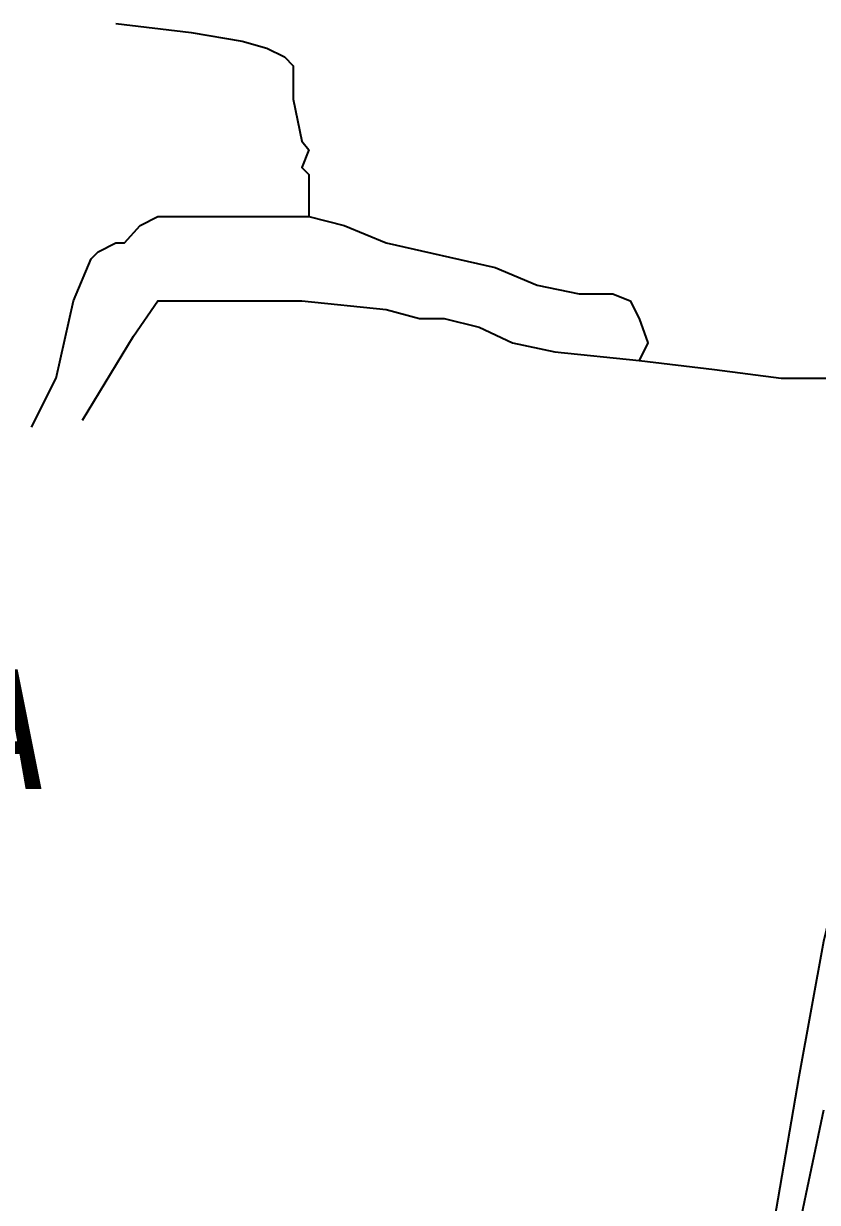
# Model space of a CAD drawing. Header units: millimetres. Extents: x -3588 to 75209, y -3737 to 38254.
# Drawn here: x 18706.2 to 18833.8, y 34328.9 to 34518.5 of the extents above; entities that cross this region are included whole.
import ezdxf

# ---------------------------------------------------------------- set-up
doc = ezdxf.new("R2010")
doc.units = ezdxf.units.MM
doc.layers.add('P', color=253, linetype='Continuous')
doc.layers.add('T', color=7, linetype='Continuous')

msp = doc.modelspace()

# ---------------------------------------------------------------- linework, layer by layer
at = {"layer": 'P'}
for points in [[(18720.995, 34518.5), (18733.126, 34517.091), (18741.32, 34515.667), (18745.257, 34514.547), (18748.089, 34513.138), (18749.498, 34511.73), (18749.498, 34508.897), (18749.498, 34506.353), (18750.906, 34499.583), (18752.042, 34498.175), (18750.906, 34495.342), (18752.042, 34494.222), (18752.042, 34489.981), (18752.042, 34487.452)], [(18871.446, 34518.5), (18871.446, 34517.091), (18871.446, 34511.73), (18870.038, 34502.128), (18867.493, 34492.814), (18864.676, 34480.667), (18861.844, 34468.248), (18857.891, 34458.934), (18855.074, 34449.332), (18852.53, 34437.201), (18849.713, 34422.237), (18844.352, 34406.154), (18838.99, 34388.358), (18834.749, 34370.865), (18830.797, 34349.132), (18826.844, 34325.975), (18822.619, 34309.891), (18822.619, 34308.483)], [(18707.44, 34453.573), (18711.393, 34461.478), (18714.209, 34473.897), (18717.042, 34480.667), (18718.162, 34481.803), (18720.995, 34483.212), (18722.403, 34483.212), (18724.932, 34486.028), (18727.765, 34487.452), (18733.126, 34487.452), (18737.367, 34487.452), (18741.32, 34487.452), (18746.681, 34487.452), (18752.042, 34487.452)], [(18752.042, 34487.452), (18757.692, 34486.028), (18764.461, 34483.212), (18781.969, 34479.259)], [(18781.969, 34479.259), (18788.739, 34476.442), (18795.508, 34475.018), (18800.87, 34475.018), (18803.702, 34473.897), (18805.111, 34471.081), (18806.519, 34467.128), (18805.111, 34464.295)], [(18715.618, 34454.693), (18723.812, 34468.248), (18727.765, 34473.897), (18734.534, 34473.897), (18750.906, 34473.897), (18764.461, 34472.489), (18769.822, 34471.081), (18773.775, 34471.081), (18779.425, 34469.656), (18784.786, 34467.128), (18791.555, 34465.703), (18805.111, 34464.295)], [(18805.111, 34464.295), (18817.241, 34462.887), (18827.98, 34461.478), (18848.305, 34461.478), (18849.713, 34460.342), (18852.53, 34457.526), (18853.938, 34447.923), (18855.074, 34446.803), (18857.891, 34442.562)], [(18834.749, 34343.755), (18830.797, 34324.855), (18826.844, 34312.42)]]:
    msp.add_lwpolyline(points, dxfattribs=at)

# ---------------------------------------------------------------- texts
at = {"layer": 'T', "insert": (18390.006, 34414.62), "char_height": 19.20446, "attachment_point": 1}
msp.add_mtext('{\\fArial|b0|i1|c0|p18;SAN SEBASTIAN (I-II ETA}', dxfattribs=at)

doc.saveas('drawing.dxf')
